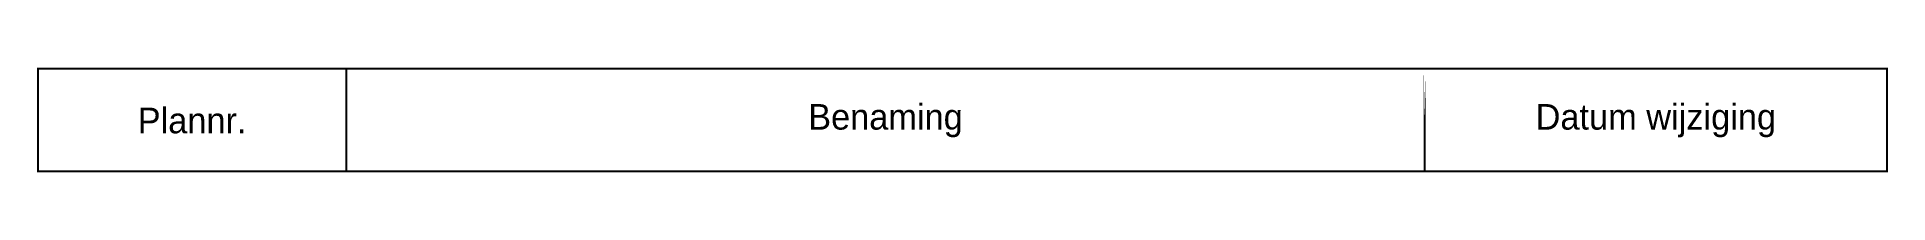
# Model space of a CAD drawing. Header units: millimetres. Extents: x 0 to 180, y -10 to 0.
import ezdxf
from ezdxf.enums import TextEntityAlignment as Align

# ---------------------------------------------------------------- set-up
doc = ezdxf.new("R2010")
doc.units = ezdxf.units.MM
doc.header["$MEASUREMENT"] = 0
doc.styles.add('ISOPLUS', font='isoplus.shx')

msp = doc.modelspace()

# ---------------------------------------------------------------- linework, layer by layer
at = {"const_width": 0.2}
for points in [[(0, 0), (180, 0), (180, -10), (0, -10)], [(135, 0), (135, -10)]]:
    msp.add_lwpolyline(points, close=True, dxfattribs=at)
msp.add_lwpolyline([(30, 0), (30, -10)], dxfattribs=at)

# ---------------------------------------------------------------- texts
at = {"style": 'ISOPLUS'}
for s, p in [('Benaming', (82.5, -5)), ('Datum wijziging', (157.5, -5)), ('Plannr.', (15, -5))]:
    msp.add_text(s, height=2.5, dxfattribs=at).set_placement(p, align=Align.MIDDLE)

doc.saveas('drawing.dxf')
